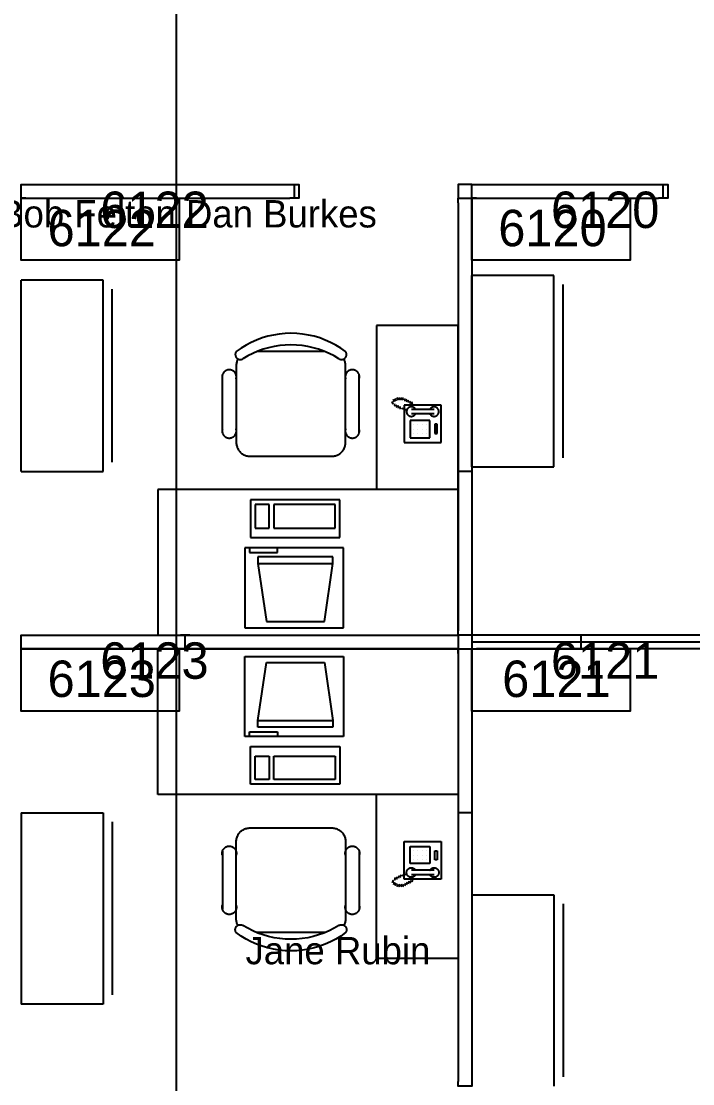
# Model space of a CAD drawing. Header units: millimetres. Extents: x 18694 to 89916, y 18694 to 89916.
# Drawn here: x 80061 to 83807, y 60731 to 66658 of the extents above; entities that cross this region are included whole.
import ezdxf

# ---------------------------------------------------------------- set-up
doc = ezdxf.new("R2010")
doc.units = ezdxf.units.MM
doc.layers.get('0').update_dxf_attribs({"linetype": 'CONTINUOUS'})
for name, color, linetype in [('EMPLOYEE', 7, 'CONTINUOUS'), ('GRIDLN', 7, 'CONTINUOUS'), ('PANELS_201', 7, 'CONTINUOUS'), ('RMNUM', 7, 'CONTINUOUS')]:
    doc.layers.add(name, color=color, linetype=linetype)

msp = doc.modelspace()

# ---------------------------------------------------------------- linework, layer by layer
for p, q in [((80517.966453, 65214.5), (80060.766453, 65214.5)), ((80060.766453, 64147.7), (80060.766453, 65214.5)), ((80517.966453, 64147.7), (80517.966453, 65214.5)), ((83032.566447, 65239.9), (82575.366447, 65239.9)), ((82575.366447, 64173.1), (82575.366447, 65239.9)), ((83032.566447, 64173.1), (83032.566447, 65239.9)), ((80568.766453, 64198.5), (80568.766453, 65163.7)), ((83083.366447, 64223.9), (83083.366447, 65189.1)), ((82499.166453, 64960.5), (82041.966453, 64960.5)), ((82041.966453, 64960.5), (82041.966453, 64046.1)), ((82499.166453, 63233.3), (82499.166453, 64960.5)), ((81754.281468, 64816.080695), (81376.323639, 64816.080695)), ((81260.502553, 64739.880695), (81260.502553, 64308.080695)), ((81870.102553, 64308.080695), (81870.102553, 64739.880695)), ((81183.236116, 64362.055695), (81183.236116, 64685.905695)), ((81946.302553, 64362.055695), (81946.302553, 64685.905695)), ((82142.768064, 64534.593003), (82137.688064, 64549.833003)), ((82152.928064, 64539.673003), (82147.848064, 64554.913003)), ((82163.088064, 64544.753003), (82158.008064, 64559.993003)), ((82173.248064, 64544.753003), (82168.168064, 64559.993003)), ((82183.408064, 64544.753003), (82178.328064, 64559.993003)), ((82193.568064, 64544.753003), (82188.488064, 64559.993003)), ((82203.728064, 64539.673003), (82198.648064, 64554.913003)), ((82213.888064, 64534.593003), (82208.808064, 64549.833003)), ((82135.534017, 64522.638688), (82130.454017, 64537.878688)), ((82147.848064, 64509.193003), (82142.768064, 64524.433003)), ((82158.008064, 64504.113003), (82152.928064, 64519.353003)), ((82168.168064, 64499.033003), (82163.088064, 64514.273003)), ((82178.328064, 64493.953003), (82173.248064, 64509.193003)), ((82212.310179, 64489.867732), (82183.408064, 64499.033003)), ((82198.058574, 64516.882965), (82198.058574, 64308.468794)), ((82403.902033, 64516.882965), (82198.058574, 64516.882965)), ((82224.048064, 64529.513003), (82218.968064, 64544.753003)), ((82234.208064, 64524.433003), (82229.128064, 64539.673003)), ((82364.161159, 64493.566088), (82237.161159, 64493.566088)), ((82244.368064, 64519.353003), (82239.288064, 64534.593003)), ((82403.902033, 64308.468794), (82403.902033, 64516.882965)), ((82229.899797, 64430.646998), (82229.899797, 64335.396998)), ((82341.024797, 64430.646998), (82229.899797, 64430.646998)), ((82364.161159, 64468.166088), (82237.161159, 64468.166088)), ((82341.024797, 64335.396998), (82341.024797, 64430.646998)), ((82249.743547, 64406.834498), (82249.743547, 64406.834498)), ((82249.743547, 64383.021998), (82249.743547, 64383.021998)), ((82273.556047, 64406.834498), (82273.556047, 64406.834498)), ((82273.556047, 64383.021998), (82273.556047, 64383.021998)), ((82297.368547, 64406.834498), (82297.368547, 64406.834498)), ((82297.368547, 64383.021998), (82297.368547, 64383.021998)), ((82321.181047, 64406.834498), (82321.181047, 64406.834498)), ((82321.181047, 64383.021998), (82321.181047, 64383.021998)), ((82368.806047, 64410.803248), (82368.806047, 64359.209498)), ((82380.712297, 64410.803248), (82368.806047, 64410.803248)), ((82380.712297, 64359.209498), (82380.712297, 64410.803248)), ((82229.899797, 64335.396998), (82341.024797, 64335.396998)), ((82249.743547, 64359.209498), (82249.743547, 64359.209498)), ((82273.556047, 64359.209498), (82273.556047, 64359.209498)), ((82297.368547, 64359.209498), (82297.368547, 64359.209498)), ((82321.181047, 64359.209498), (82321.181047, 64359.209498)), ((82368.806047, 64359.209498), (82380.712297, 64359.209498)), ((82198.058574, 64308.468794), (82403.902033, 64308.468794)), ((81336.702553, 64231.880695), (81793.902553, 64231.880695)), ((80060.766453, 64147.7), (80517.966453, 64147.7)), ((82575.366447, 64173.1), (83032.566447, 64173.1)), ((82499.166453, 64046.1), (80822.766453, 64046.1)), ((80822.766453, 64046.1), (80822.766453, 63233.3)), ((81838.50269, 63988.370404), (81339.568536, 63988.370404)), ((81339.568536, 63988.370404), (81339.568536, 63778.292866)), ((81444.607305, 63962.110712), (81365.828228, 63962.110712)), ((81365.828228, 63962.110712), (81365.828228, 63830.81225)), ((81444.607305, 63830.81225), (81444.607305, 63962.110712)), ((81812.242998, 63962.110712), (81470.866998, 63962.110712)), ((81470.866998, 63962.110712), (81470.866998, 63830.81225)), ((81812.242998, 63830.81225), (81812.242998, 63962.110712)), ((81838.50269, 63778.292866), (81838.50269, 63988.370404)), ((81339.568536, 63778.292866), (81838.50269, 63778.292866)), ((81365.828228, 63830.81225), (81444.607305, 63830.81225)), ((81470.866998, 63830.81225), (81812.242998, 63830.81225)), ((81859.018075, 63721.670404), (81307.564536, 63721.670404)), ((81307.564536, 63721.670404), (81307.564536, 63275.255635)), ((81333.824228, 63721.670404), (81333.824228, 63695.410712)), ((81491.382382, 63695.410712), (81491.382382, 63721.670404)), ((81859.018075, 63275.255635), (81859.018075, 63721.670404)), ((81333.824228, 63695.410712), (81491.382382, 63695.410712)), ((81380.091305, 63669.901113), (81380.091305, 63632.770404)), ((81799.191305, 63669.901113), (81380.091305, 63669.901113)), ((81799.191305, 63632.770404), (81799.191305, 63669.901113)), ((81380.091305, 63632.770404), (81799.191305, 63632.770404)), ((81380.091305, 63632.770404), (81428.866767, 63309.401233)), ((81751.823798, 63309.401233), (81799.191305, 63632.770404)), ((81428.866767, 63309.401233), (81751.823798, 63309.401233)), ((81307.564536, 63275.255635), (81859.018075, 63275.255635)), ((80822.766453, 63233.3), (82499.166453, 63233.3)), ((80822.766453, 62344.3), (80822.766453, 63157.1)), ((80822.766453, 63157.1), (82499.166453, 63157.1)), ((82499.166453, 63157.1), (82499.166453, 61429.9)), ((81307.564536, 62668.729596), (81307.564536, 63115.144365)), ((81307.564536, 63115.144365), (81859.018075, 63115.144365)), ((81380.091305, 62757.629596), (81428.866767, 63080.998767)), ((81428.866767, 63080.998767), (81751.823798, 63080.998767)), ((81751.823798, 63080.998767), (81799.191305, 62757.629596)), ((81859.018075, 63115.144365), (81859.018075, 62668.729596)), ((81380.091305, 62720.498887), (81380.091305, 62757.629596)), ((81380.091305, 62757.629596), (81799.191305, 62757.629596)), ((81799.191305, 62720.498887), (81380.091305, 62720.498887)), ((81799.191305, 62757.629596), (81799.191305, 62720.498887)), ((81859.018075, 62668.729596), (81307.564536, 62668.729596)), ((81333.824228, 62694.989288), (81491.382382, 62694.989288)), ((81333.824228, 62668.729596), (81333.824228, 62694.989288)), ((81491.382382, 62694.989288), (81491.382382, 62668.729596)), ((81339.568536, 62402.029596), (81339.568536, 62612.107134)), ((81339.568536, 62612.107134), (81838.50269, 62612.107134)), ((81838.50269, 62612.107134), (81838.50269, 62402.029596)), ((81365.828228, 62428.289288), (81365.828228, 62559.58775)), ((81365.828228, 62559.58775), (81444.607305, 62559.58775)), ((81444.607305, 62559.58775), (81444.607305, 62428.289288)), ((81470.866998, 62428.289288), (81470.866998, 62559.58775)), ((81470.866998, 62559.58775), (81812.242998, 62559.58775)), ((81812.242998, 62559.58775), (81812.242998, 62428.289288)), ((81444.607305, 62428.289288), (81365.828228, 62428.289288)), ((81812.242998, 62428.289288), (81470.866998, 62428.289288)), ((81838.50269, 62402.029596), (81339.568536, 62402.029596)), ((82499.166453, 62344.3), (80822.766453, 62344.3)), ((82041.966453, 61429.9), (82041.966453, 62344.3)), ((80060.766453, 62242.7), (80517.966453, 62242.7)), ((80060.766453, 62242.7), (80060.766453, 61175.9)), ((80517.966453, 62242.7), (80517.966453, 61175.9)), ((80568.766453, 62191.9), (80568.766453, 61226.7)), ((81336.702553, 62158.519305), (81793.902553, 62158.519305)), ((81260.502553, 61650.519305), (81260.502553, 62082.319305)), ((81870.102553, 62082.319305), (81870.102553, 61650.519305)), ((82198.058574, 61873.517035), (82198.058574, 62081.931206)), ((82198.058574, 62081.931206), (82403.902033, 62081.931206)), ((82403.902033, 62081.931206), (82403.902033, 61873.517035)), ((81183.236116, 62028.344305), (81183.236116, 61704.494305)), ((81946.302553, 62028.344305), (81946.302553, 61704.494305)), ((82229.899797, 61959.753002), (82229.899797, 62055.003002)), ((82229.899797, 62055.003002), (82341.024797, 62055.003002)), ((82249.743547, 62031.190502), (82249.743547, 62031.190502)), ((82249.743547, 62007.378002), (82249.743547, 62007.378002)), ((82273.556047, 62031.190502), (82273.556047, 62031.190502)), ((82273.556047, 62007.378002), (82273.556047, 62007.378002)), ((82297.368547, 62031.190502), (82297.368547, 62031.190502)), ((82297.368547, 62007.378002), (82297.368547, 62007.378002)), ((82321.181047, 62031.190502), (82321.181047, 62031.190502)), ((82321.181047, 62007.378002), (82321.181047, 62007.378002)), ((82341.024797, 62055.003002), (82341.024797, 61959.753002)), ((82368.806047, 61979.596752), (82368.806047, 62031.190502)), ((82368.806047, 62031.190502), (82380.712297, 62031.190502)), ((82380.712297, 62031.190502), (82380.712297, 61979.596752)), ((82341.024797, 61959.753002), (82229.899797, 61959.753002)), ((82249.743547, 61983.565502), (82249.743547, 61983.565502)), ((82273.556047, 61983.565502), (82273.556047, 61983.565502)), ((82297.368547, 61983.565502), (82297.368547, 61983.565502)), ((82321.181047, 61983.565502), (82321.181047, 61983.565502)), ((82380.712297, 61979.596752), (82368.806047, 61979.596752)), ((82147.848064, 61881.206997), (82142.768064, 61865.966997)), ((82158.008064, 61886.286997), (82152.928064, 61871.046997)), ((82168.168064, 61891.366997), (82163.088064, 61876.126997)), ((82178.328064, 61896.446997), (82173.248064, 61881.206997)), ((82212.310179, 61900.532268), (82183.408064, 61891.366997)), ((82364.161159, 61922.233912), (82237.161159, 61922.233912)), ((82364.161159, 61896.833912), (82237.161159, 61896.833912)), ((82135.534017, 61867.761312), (82130.454017, 61852.521312)), ((82142.768064, 61855.806997), (82137.688064, 61840.566997)), ((82152.928064, 61850.726997), (82147.848064, 61835.486997)), ((82163.088064, 61845.646997), (82158.008064, 61830.406997)), ((82173.248064, 61845.646997), (82168.168064, 61830.406997)), ((82183.408064, 61845.646997), (82178.328064, 61830.406997)), ((82193.568064, 61845.646997), (82188.488064, 61830.406997)), ((82403.902033, 61873.517035), (82198.058574, 61873.517035)), ((82203.728064, 61850.726997), (82198.648064, 61835.486997)), ((82213.888064, 61855.806997), (82208.808064, 61840.566997)), ((82224.048064, 61860.886997), (82218.968064, 61845.646997)), ((82234.208064, 61865.966997), (82229.128064, 61850.726997)), ((82244.368064, 61871.046997), (82239.288064, 61855.806997)), ((82575.366453, 61785.5), (83032.566453, 61785.5)), ((82575.366453, 61785.5), (82575.366453, 60718.7)), ((83032.566453, 61785.5), (83032.566453, 60718.7)), ((83083.366453, 61734.7), (83083.366453, 60769.5)), ((81754.281468, 61574.319305), (81376.323639, 61574.319305)), ((82499.166453, 61429.9), (82041.966453, 61429.9)), ((80517.966453, 61175.9), (80060.766453, 61175.9))]:
    msp.add_line(p, q)
for points in [[(81870.102553, 64816.080695), (81843.337853, 64834.839927), (81815.422222, 64851.839209), (81786.47122, 64867.008172), (81756.604687, 64880.284024), (81725.946259, 64891.61181), (81694.622844, 64900.944639), (81662.764107, 64908.243876), (81630.501927, 64913.479307), (81597.969853, 64916.62926), (81565.302553, 64917.680695), (81532.635254, 64916.62926), (81500.10318, 64913.479307), (81467.841, 64908.243876), (81435.982263, 64900.944639), (81404.658848, 64891.61181), (81374.000419, 64880.284024), (81344.133887, 64867.008172), (81315.182885, 64851.839209), (81287.267254, 64834.839927), (81260.502553, 64816.080695)], [(81832.783801, 64775.488925), (81805.795039, 64791.464597), (81777.855743, 64805.712793), (81749.076341, 64818.177198), (81719.570582, 64828.808545), (81689.455086, 64837.564816), (81658.848883, 64844.411402), (81627.872944, 64849.321242), (81596.649698, 64852.274929), (81565.302553, 64853.260791), (81533.955409, 64852.274929), (81502.732163, 64849.321242), (81471.756224, 64844.411402), (81441.150021, 64837.564816), (81411.034525, 64828.808545), (81381.528766, 64818.177198), (81352.749364, 64805.712793), (81324.810068, 64791.464597), (81297.821306, 64775.488925)], [(81260.502553, 64816.080695), (81259.477319, 64814.608018), (81258.549018, 64813.072394), (81257.721502, 64811.480195), (81256.998204, 64809.838024), (81256.382126, 64808.152696), (81255.875822, 64806.431203), (81255.481394, 64804.680686), (81255.200478, 64802.908408), (81255.034239, 64801.121722), (81254.983366, 64799.32804), (81255.048072, 64797.534804), (81255.228088, 64795.749453), (81255.522666, 64793.979395), (81255.930586, 64792.231972), (81256.450153, 64790.514436), (81257.079213, 64788.83391), (81257.815156, 64787.197368), (81258.654928, 64785.611598), (81259.595047, 64784.08318), (81260.63161, 64782.618456), (81261.760319, 64781.2235), (81262.976489, 64779.904102), (81264.275077, 64778.665735), (81265.650693, 64777.513536), (81267.097632, 64776.452285), (81268.609889, 64775.486387), (81270.181191, 64774.619847), (81271.80502, 64773.85626), (81273.474638, 64773.198796), (81275.183118, 64772.650181), (81276.923372, 64772.212692), (81278.688181, 64771.888143), (81280.470223, 64771.677881), (81282.262104, 64771.582778), (81284.056391, 64771.603229), (81285.845639, 64771.739149), (81287.622425, 64771.989975), (81289.379378, 64772.354665), (81291.109209, 64772.831706), (81292.804741, 64773.41912), (81294.458939, 64774.114469), (81296.064942, 64774.914869), (81297.616085, 64775.816998)], [(81832.989022, 64775.816998), (81834.540165, 64774.914869), (81836.146168, 64774.114469), (81837.800366, 64773.41912), (81839.495898, 64772.831706), (81841.225728, 64772.354665), (81842.982682, 64771.989975), (81844.759468, 64771.739149), (81846.548716, 64771.603229), (81848.343003, 64771.582778), (81850.134884, 64771.677881), (81851.916926, 64771.888143), (81853.681735, 64772.212692), (81855.421989, 64772.650181), (81857.130469, 64773.198796), (81858.800087, 64773.85626), (81860.423916, 64774.619847), (81861.995218, 64775.486387), (81863.507475, 64776.452285), (81864.954414, 64777.513536), (81866.33003, 64778.665735), (81867.628617, 64779.904102), (81868.844788, 64781.2235), (81869.973497, 64782.618456), (81871.01006, 64784.08318), (81871.950179, 64785.611598), (81872.789951, 64787.197368), (81873.525894, 64788.83391), (81874.154954, 64790.514436), (81874.674521, 64792.231972), (81875.08244, 64793.979395), (81875.377019, 64795.749453), (81875.557034, 64797.534804), (81875.62174, 64799.32804), (81875.570868, 64801.121722), (81875.404629, 64802.908408), (81875.123713, 64804.680686), (81874.729285, 64806.431203), (81874.222981, 64808.152696), (81873.606903, 64809.838024), (81872.883605, 64811.480195), (81872.056089, 64813.072394), (81871.127788, 64814.608018), (81870.102553, 64816.080695)], [(81269.164256, 64775.165513), (81267.164363, 64771.039643), (81265.416234, 64766.80096), (81263.9262, 64762.464811), (81262.699654, 64758.046897), (81261.741038, 64753.56321), (81261.053823, 64749.029986), (81260.640496, 64744.463637), (81260.502553, 64739.880695)], [(81870.102553, 64739.880695), (81869.964611, 64744.463637), (81869.551284, 64749.029986), (81868.864069, 64753.56321), (81867.905453, 64758.046897), (81866.678907, 64762.464811), (81865.188873, 64766.80096), (81863.440744, 64771.039643), (81861.440851, 64775.165513)], [(81259.436116, 64663.680695), (81260.078094, 64666.18176), (81260.556075, 64668.719278), (81260.868037, 64671.282506), (81261.012657, 64673.860596), (81260.989326, 64676.442634), (81260.79814, 64679.017689), (81260.43991, 64681.574862), (81259.916151, 64684.103327), (81259.229082, 64686.592383), (81258.381609, 64689.031492), (81257.377322, 64691.41033), (81256.22047, 64693.718826), (81254.915951, 64695.947209), (81253.469288, 64698.086047), (81251.886603, 64700.126285), (81250.174596, 64702.059286), (81248.340515, 64703.876869), (81246.392123, 64705.57134), (81244.337667, 64707.135525), (81242.185845, 64708.562803), (81239.945765, 64709.847134), (81237.62691, 64710.983079), (81235.239095, 64711.965831), (81232.792428, 64712.791229), (81230.297266, 64713.45578), (81227.764171, 64713.95667), (81225.203865, 64714.291779), (81222.627188, 64714.459689), (81220.045045, 64714.459689), (81217.468367, 64714.291779), (81214.908062, 64713.95667), (81212.374967, 64713.45578), (81209.879805, 64712.791229), (81207.433138, 64711.965831), (81205.045322, 64710.983079), (81202.726467, 64709.847134), (81200.486387, 64708.562803), (81198.334565, 64707.135525), (81196.28011, 64705.57134), (81194.331718, 64703.876869), (81192.497636, 64702.059286), (81190.78563, 64700.126285), (81189.202945, 64698.086047), (81187.756281, 64695.947209), (81186.451762, 64693.718826), (81185.294911, 64691.41033), (81184.290623, 64689.031492), (81183.443151, 64686.592383), (81182.756081, 64684.103327), (81182.232323, 64681.574862), (81181.874093, 64679.017689), (81181.682907, 64676.442634), (81181.659575, 64673.860596), (81181.804196, 64671.282506), (81182.116157, 64668.719278), (81182.594138, 64666.18176), (81183.236116, 64663.680695)], [(81946.302553, 64663.680695), (81946.944531, 64666.18176), (81947.422512, 64668.719278), (81947.734474, 64671.282506), (81947.879095, 64673.860596), (81947.855763, 64676.442634), (81947.664577, 64679.017689), (81947.306347, 64681.574862), (81946.782588, 64684.103327), (81946.095519, 64686.592383), (81945.248046, 64689.031492), (81944.243759, 64691.41033), (81943.086907, 64693.718826), (81941.782389, 64695.947209), (81940.335725, 64698.086047), (81938.75304, 64700.126285), (81937.041033, 64702.059286), (81935.206952, 64703.876869), (81933.25856, 64705.57134), (81931.204105, 64707.135525), (81929.052283, 64708.562803), (81926.812203, 64709.847134), (81924.493347, 64710.983079), (81922.105532, 64711.965831), (81919.658865, 64712.791229), (81917.163703, 64713.45578), (81914.630608, 64713.95667), (81912.070303, 64714.291779), (81909.493625, 64714.459689), (81906.911482, 64714.459689), (81904.334804, 64714.291779), (81901.774499, 64713.95667), (81899.241404, 64713.45578), (81896.746242, 64712.791229), (81894.299575, 64711.965831), (81891.91176, 64710.983079), (81889.592904, 64709.847134), (81887.352824, 64708.562803), (81885.201002, 64707.135525), (81883.146547, 64705.57134), (81881.198155, 64703.876869), (81879.364074, 64702.059286), (81877.652067, 64700.126285), (81876.069382, 64698.086047), (81874.622718, 64695.947209), (81873.3182, 64693.718826), (81872.161348, 64691.41033), (81871.15706, 64689.031492), (81870.309588, 64686.592383), (81869.622519, 64684.103327), (81869.09876, 64681.574862), (81868.74053, 64679.017689), (81868.549344, 64676.442634), (81868.526012, 64673.860596), (81868.670633, 64671.282506), (81868.982594, 64668.719278), (81869.460576, 64666.18176), (81870.102553, 64663.680695)], [(82260.559961, 64493.566088), (82259.681486, 64495.065695), (82258.707039, 64496.50479), (82257.640775, 64497.87724), (82256.487236, 64499.177197), (82255.251338, 64500.39912), (82253.938349, 64501.537804), (82252.553864, 64502.588394), (82251.103782, 64503.546414), (82249.594283, 64504.407782), (82248.031801, 64505.168826), (82246.422993, 64505.826304), (82244.774715, 64506.377413), (82243.093992, 64506.819805), (82241.387987, 64507.151595), (82239.663968, 64507.371368), (82237.929284, 64507.478189), (82236.191326, 64507.471602), (82234.457502, 64507.351634), (82232.735199, 64507.118798), (82231.031757, 64506.774086), (82229.354436, 64506.318966), (82227.710383, 64505.755378), (82226.106606, 64505.085724), (82224.549937, 64504.312858), (82223.047011, 64503.440072), (82221.604233, 64502.471087), (82220.227752, 64501.410032), (82218.923432, 64500.261429), (82217.696833, 64499.030171), (82216.553181, 64497.721508), (82215.497351, 64496.341014), (82214.533841, 64494.894574), (82213.666758, 64493.388351), (82212.899797, 64491.828764), (82212.236227, 64490.22246), (82211.678874, 64488.576283), (82211.230115, 64486.897249), (82210.891862, 64485.192513), (82210.665555, 64483.46934), (82210.55216, 64481.735073), (82210.55216, 64479.997103), (82210.665555, 64478.262836), (82210.891862, 64476.539663), (82211.230115, 64474.834927), (82211.678874, 64473.155893), (82212.236227, 64471.509716), (82212.899797, 64469.903411), (82213.666758, 64468.343825), (82214.533841, 64466.837602), (82215.497351, 64465.391161), (82216.553181, 64464.010668), (82217.696833, 64462.702004), (82218.923432, 64461.470747), (82220.227752, 64460.322143), (82221.604233, 64459.261088), (82223.047011, 64458.292103), (82224.549937, 64457.419318), (82226.106606, 64456.646451), (82227.710383, 64455.976797), (82229.354436, 64455.413209), (82231.031757, 64454.958089), (82232.735199, 64454.613377), (82234.457502, 64454.380541), (82236.191326, 64454.260574), (82237.929284, 64454.253987), (82239.663968, 64454.360807), (82241.387987, 64454.580581), (82243.093992, 64454.912371), (82244.774715, 64455.354763), (82246.422993, 64455.905872), (82248.031801, 64456.563349), (82249.594283, 64457.324394), (82251.103782, 64458.185761), (82252.553864, 64459.143781), (82253.938349, 64460.194372), (82255.251338, 64461.333055), (82256.487236, 64462.554979), (82257.640775, 64463.854936), (82258.707039, 64465.227386), (82259.681486, 64466.666481), (82260.559961, 64468.166088)], [(82340.762357, 64468.166088), (82341.640832, 64466.666481), (82342.615279, 64465.227386), (82343.681544, 64463.854936), (82344.835083, 64462.554979), (82346.07098, 64461.333055), (82347.383969, 64460.194372), (82348.768455, 64459.143781), (82350.218536, 64458.185761), (82351.728035, 64457.324394), (82353.290517, 64456.563349), (82354.899325, 64455.905872), (82356.547603, 64455.354763), (82358.228326, 64454.912371), (82359.934332, 64454.580581), (82361.65835, 64454.360807), (82363.393034, 64454.253987), (82365.130992, 64454.260574), (82366.864817, 64454.380541), (82368.587119, 64454.613377), (82370.290561, 64454.958089), (82371.967882, 64455.413209), (82373.611935, 64455.976797), (82375.215713, 64456.646451), (82376.772381, 64457.419318), (82378.275307, 64458.292103), (82379.718085, 64459.261088), (82381.094567, 64460.322143), (82382.398886, 64461.470747), (82383.625486, 64462.702004), (82384.769137, 64464.010668), (82385.824968, 64465.391161), (82386.788477, 64466.837602), (82387.65556, 64468.343825), (82388.422521, 64469.903411), (82389.086091, 64471.509716), (82389.643444, 64473.155893), (82390.092203, 64474.834927), (82390.430457, 64476.539663), (82390.656763, 64478.262836), (82390.770158, 64479.997103), (82390.770158, 64481.735073), (82390.656763, 64483.46934), (82390.430457, 64485.192513), (82390.092203, 64486.897249), (82389.643444, 64488.576283), (82389.086091, 64490.22246), (82388.422521, 64491.828764), (82387.65556, 64493.388351), (82386.788477, 64494.894574), (82385.824968, 64496.341014), (82384.769137, 64497.721508), (82383.625486, 64499.030171), (82382.398886, 64500.261429), (82381.094567, 64501.410032), (82379.718085, 64502.471087), (82378.275307, 64503.440072), (82376.772381, 64504.312858), (82375.215713, 64505.085724), (82373.611935, 64505.755378), (82371.967882, 64506.318966), (82370.290561, 64506.774086), (82368.587119, 64507.118798), (82366.864817, 64507.351634), (82365.130992, 64507.471602), (82363.393034, 64507.478189), (82361.65835, 64507.371368), (82359.934332, 64507.151595), (82358.228326, 64506.819805), (82356.547603, 64506.377413), (82354.899325, 64505.826304), (82353.290517, 64505.168826), (82351.728035, 64504.407782), (82350.218536, 64503.546414), (82348.768455, 64502.588394), (82347.383969, 64501.537804), (82346.07098, 64500.39912), (82344.835083, 64499.177197), (82343.681544, 64497.87724), (82342.615279, 64496.50479), (82341.640832, 64495.065695), (82340.762357, 64493.566088)], [(81183.236116, 64384.280695), (81182.594138, 64381.77963), (81182.116157, 64379.242112), (81181.804196, 64376.678883), (81181.659575, 64374.100794), (81181.682907, 64371.518756), (81181.874093, 64368.943701), (81182.232323, 64366.386528), (81182.756081, 64363.858062), (81183.443151, 64361.369007), (81184.290623, 64358.929898), (81185.294911, 64356.55106), (81186.451762, 64354.242564), (81187.756281, 64352.01418), (81189.202945, 64349.875343), (81190.78563, 64347.835105), (81192.497636, 64345.902104), (81194.331718, 64344.084521), (81196.28011, 64342.39005), (81198.334565, 64340.825865), (81200.486387, 64339.398586), (81202.726467, 64338.114256), (81205.045322, 64336.978311), (81207.433138, 64335.995559), (81209.879805, 64335.170161), (81212.374967, 64334.50561), (81214.908062, 64334.00472), (81217.468367, 64333.66961), (81220.045045, 64333.5017), (81222.627188, 64333.5017), (81225.203865, 64333.66961), (81227.764171, 64334.00472), (81230.297266, 64334.50561), (81232.792428, 64335.170161), (81235.239095, 64335.995559), (81237.62691, 64336.978311), (81239.945765, 64338.114256), (81242.185845, 64339.398586), (81244.337667, 64340.825865), (81246.392123, 64342.39005), (81248.340515, 64344.084521), (81250.174596, 64345.902104), (81251.886603, 64347.835105), (81253.469288, 64349.875343), (81254.915951, 64352.01418), (81256.22047, 64354.242564), (81257.377322, 64356.55106), (81258.381609, 64358.929898), (81259.229082, 64361.369007), (81259.916151, 64363.858062), (81260.43991, 64366.386528), (81260.79814, 64368.943701), (81260.989326, 64371.518756), (81261.012657, 64374.100794), (81260.868037, 64376.678883), (81260.556075, 64379.242112), (81260.078094, 64381.77963), (81259.436116, 64384.280695)], [(81870.102553, 64384.280695), (81869.460576, 64381.77963), (81868.982594, 64379.242112), (81868.670633, 64376.678883), (81868.526012, 64374.100794), (81868.549344, 64371.518756), (81868.74053, 64368.943701), (81869.09876, 64366.386528), (81869.622519, 64363.858062), (81870.309588, 64361.369007), (81871.15706, 64358.929898), (81872.161348, 64356.55106), (81873.3182, 64354.242564), (81874.622718, 64352.01418), (81876.069382, 64349.875343), (81877.652067, 64347.835105), (81879.364074, 64345.902104), (81881.198155, 64344.084521), (81883.146547, 64342.39005), (81885.201002, 64340.825865), (81887.352824, 64339.398586), (81889.592904, 64338.114256), (81891.91176, 64336.978311), (81894.299575, 64335.995559), (81896.746242, 64335.170161), (81899.241404, 64334.50561), (81901.774499, 64334.00472), (81904.334804, 64333.66961), (81906.911482, 64333.5017), (81909.493625, 64333.5017), (81912.070303, 64333.66961), (81914.630608, 64334.00472), (81917.163703, 64334.50561), (81919.658865, 64335.170161), (81922.105532, 64335.995559), (81924.493347, 64336.978311), (81926.812203, 64338.114256), (81929.052283, 64339.398586), (81931.204105, 64340.825865), (81933.25856, 64342.39005), (81935.206952, 64344.084521), (81937.041033, 64345.902104), (81938.75304, 64347.835105), (81940.335725, 64349.875343), (81941.782389, 64352.01418), (81943.086907, 64354.242564), (81944.243759, 64356.55106), (81945.248046, 64358.929898), (81946.095519, 64361.369007), (81946.782588, 64363.858062), (81947.306347, 64366.386528), (81947.664577, 64368.943701), (81947.855763, 64371.518756), (81947.879095, 64374.100794), (81947.734474, 64376.678883), (81947.422512, 64379.242112), (81946.944531, 64381.77963), (81946.302553, 64384.280695)], [(81260.502553, 64308.080695), (81260.665704, 64303.096976), (81261.154455, 64298.134599), (81261.966715, 64293.214812), (81263.099005, 64288.358684), (81264.546478, 64283.587008), (81266.302933, 64278.920217), (81268.360851, 64274.378297), (81270.711418, 64269.980695), (81273.344569, 64265.746243), (81276.249029, 64261.693074), (81279.41236, 64257.838544), (81282.821017, 64254.199158), (81286.460402, 64250.790502), (81290.314933, 64247.62717), (81294.368102, 64244.72271), (81298.602553, 64242.089559), (81303.000155, 64239.738992), (81307.542076, 64237.681075), (81312.208866, 64235.924619), (81316.980542, 64234.477147), (81321.836671, 64233.344857), (81326.756458, 64232.532596), (81331.718835, 64232.043845), (81336.702553, 64231.880695)], [(81793.902553, 64231.880695), (81798.886272, 64232.043845), (81803.848649, 64232.532596), (81808.768436, 64233.344857), (81813.624565, 64234.477147), (81818.396241, 64235.924619), (81823.063031, 64237.681075), (81827.604952, 64239.738992), (81832.002553, 64242.089559), (81836.237005, 64244.72271), (81840.290174, 64247.62717), (81844.144705, 64250.790502), (81847.78409, 64254.199158), (81851.192747, 64257.838544), (81854.356078, 64261.693074), (81857.260538, 64265.746243), (81859.893689, 64269.980695), (81862.244256, 64274.378297), (81864.302174, 64278.920217), (81866.058629, 64283.587008), (81867.506101, 64288.358684), (81868.638392, 64293.214812), (81869.450652, 64298.134599), (81869.939403, 64303.096976), (81870.102553, 64308.080695)], [(81260.502553, 62082.319305), (81260.665704, 62087.303024), (81261.154455, 62092.265401), (81261.966715, 62097.185188), (81263.099005, 62102.041316), (81264.546478, 62106.812992), (81266.302933, 62111.479783), (81268.360851, 62116.021703), (81270.711418, 62120.419305), (81273.344569, 62124.653757), (81276.249029, 62128.706926), (81279.41236, 62132.561456), (81282.821017, 62136.200842), (81286.460402, 62139.609498), (81290.314933, 62142.77283), (81294.368102, 62145.67729), (81298.602553, 62148.310441), (81303.000155, 62150.661008), (81307.542076, 62152.718925), (81312.208866, 62154.475381), (81316.980542, 62155.922853), (81321.836671, 62157.055143), (81326.756458, 62157.867404), (81331.718835, 62158.356155), (81336.702553, 62158.519305)], [(81793.902553, 62158.519305), (81798.886272, 62158.356155), (81803.848649, 62157.867404), (81808.768436, 62157.055143), (81813.624565, 62155.922853), (81818.396241, 62154.475381), (81823.063031, 62152.718925), (81827.604952, 62150.661008), (81832.002553, 62148.310441), (81836.237005, 62145.67729), (81840.290174, 62142.77283), (81844.144705, 62139.609498), (81847.78409, 62136.200842), (81851.192747, 62132.561456), (81854.356078, 62128.706926), (81857.260538, 62124.653757), (81859.893689, 62120.419305), (81862.244256, 62116.021703), (81864.302174, 62111.479783), (81866.058629, 62106.812992), (81867.506101, 62102.041316), (81868.638392, 62097.185188), (81869.450652, 62092.265401), (81869.939403, 62087.303024), (81870.102553, 62082.319305)], [(81183.236116, 62006.119305), (81182.594138, 62008.62037), (81182.116157, 62011.157888), (81181.804196, 62013.721117), (81181.659575, 62016.299206), (81181.682907, 62018.881244), (81181.874093, 62021.456299), (81182.232323, 62024.013472), (81182.756081, 62026.541938), (81183.443151, 62029.030993), (81184.290623, 62031.470102), (81185.294911, 62033.84894), (81186.451762, 62036.157436), (81187.756281, 62038.38582), (81189.202945, 62040.524657), (81190.78563, 62042.564895), (81192.497636, 62044.497896), (81194.331718, 62046.315479), (81196.28011, 62048.00995), (81198.334565, 62049.574135), (81200.486387, 62051.001414), (81202.726467, 62052.285744), (81205.045322, 62053.421689), (81207.433138, 62054.404441), (81209.879805, 62055.229839), (81212.374967, 62055.89439), (81214.908062, 62056.39528), (81217.468367, 62056.73039), (81220.045045, 62056.8983), (81222.627188, 62056.8983), (81225.203865, 62056.73039), (81227.764171, 62056.39528), (81230.297266, 62055.89439), (81232.792428, 62055.229839), (81235.239095, 62054.404441), (81237.62691, 62053.421689), (81239.945765, 62052.285744), (81242.185845, 62051.001414), (81244.337667, 62049.574135), (81246.392123, 62048.00995), (81248.340515, 62046.315479), (81250.174596, 62044.497896), (81251.886603, 62042.564895), (81253.469288, 62040.524657), (81254.915951, 62038.38582), (81256.22047, 62036.157436), (81257.377322, 62033.84894), (81258.381609, 62031.470102), (81259.229082, 62029.030993), (81259.916151, 62026.541938), (81260.43991, 62024.013472), (81260.79814, 62021.456299), (81260.989326, 62018.881244), (81261.012657, 62016.299206), (81260.868037, 62013.721117), (81260.556075, 62011.157888), (81260.078094, 62008.62037), (81259.436116, 62006.119305)], [(81870.102553, 62006.119305), (81869.460576, 62008.62037), (81868.982594, 62011.157888), (81868.670633, 62013.721117), (81868.526012, 62016.299206), (81868.549344, 62018.881244), (81868.74053, 62021.456299), (81869.09876, 62024.013472), (81869.622519, 62026.541938), (81870.309588, 62029.030993), (81871.15706, 62031.470102), (81872.161348, 62033.84894), (81873.3182, 62036.157436), (81874.622718, 62038.38582), (81876.069382, 62040.524657), (81877.652067, 62042.564895), (81879.364074, 62044.497896), (81881.198155, 62046.315479), (81883.146547, 62048.00995), (81885.201002, 62049.574135), (81887.352824, 62051.001414), (81889.592904, 62052.285744), (81891.91176, 62053.421689), (81894.299575, 62054.404441), (81896.746242, 62055.229839), (81899.241404, 62055.89439), (81901.774499, 62056.39528), (81904.334804, 62056.73039), (81906.911482, 62056.8983), (81909.493625, 62056.8983), (81912.070303, 62056.73039), (81914.630608, 62056.39528), (81917.163703, 62055.89439), (81919.658865, 62055.229839), (81922.105532, 62054.404441), (81924.493347, 62053.421689), (81926.812203, 62052.285744), (81929.052283, 62051.001414), (81931.204105, 62049.574135), (81933.25856, 62048.00995), (81935.206952, 62046.315479), (81937.041033, 62044.497896), (81938.75304, 62042.564895), (81940.335725, 62040.524657), (81941.782389, 62038.38582), (81943.086907, 62036.157436), (81944.243759, 62033.84894), (81945.248046, 62031.470102), (81946.095519, 62029.030993), (81946.782588, 62026.541938), (81947.306347, 62024.013472), (81947.664577, 62021.456299), (81947.855763, 62018.881244), (81947.879095, 62016.299206), (81947.734474, 62013.721117), (81947.422512, 62011.157888), (81946.944531, 62008.62037), (81946.302553, 62006.119305)], [(82260.559961, 61896.833912), (82259.681486, 61895.334305), (82258.707039, 61893.89521), (82257.640775, 61892.52276), (82256.487236, 61891.222803), (82255.251338, 61890.00088), (82253.938349, 61888.862196), (82252.553864, 61887.811606), (82251.103782, 61886.853586), (82249.594283, 61885.992218), (82248.031801, 61885.231174), (82246.422993, 61884.573696), (82244.774715, 61884.022587), (82243.093992, 61883.580195), (82241.387987, 61883.248405), (82239.663968, 61883.028632), (82237.929284, 61882.921811), (82236.191326, 61882.928398), (82234.457502, 61883.048366), (82232.735199, 61883.281202), (82231.031757, 61883.625914), (82229.354436, 61884.081034), (82227.710383, 61884.644622), (82226.106606, 61885.314276), (82224.549937, 61886.087142), (82223.047011, 61886.959928), (82221.604233, 61887.928913), (82220.227752, 61888.989968), (82218.923432, 61890.138571), (82217.696833, 61891.369829), (82216.553181, 61892.678492), (82215.497351, 61894.058986), (82214.533841, 61895.505426), (82213.666758, 61897.011649), (82212.899797, 61898.571236), (82212.236227, 61900.17754), (82211.678874, 61901.823717), (82211.230115, 61903.502751), (82210.891862, 61905.207487), (82210.665555, 61906.93066), (82210.55216, 61908.664927), (82210.55216, 61910.402897), (82210.665555, 61912.137164), (82210.891862, 61913.860337), (82211.230115, 61915.565073), (82211.678874, 61917.244107), (82212.236227, 61918.890284), (82212.899797, 61920.496589), (82213.666758, 61922.056175), (82214.533841, 61923.562398), (82215.497351, 61925.008839), (82216.553181, 61926.389332), (82217.696833, 61927.697996), (82218.923432, 61928.929253), (82220.227752, 61930.077857), (82221.604233, 61931.138912), (82223.047011, 61932.107897), (82224.549937, 61932.980682), (82226.106606, 61933.753549), (82227.710383, 61934.423203), (82229.354436, 61934.986791), (82231.031757, 61935.441911), (82232.735199, 61935.786623), (82234.457502, 61936.019459), (82236.191326, 61936.139426), (82237.929284, 61936.146013), (82239.663968, 61936.039193), (82241.387987, 61935.819419), (82243.093992, 61935.487629), (82244.774715, 61935.045237), (82246.422993, 61934.494128), (82248.031801, 61933.836651), (82249.594283, 61933.075606), (82251.103782, 61932.214239), (82252.553864, 61931.256219), (82253.938349, 61930.205628), (82255.251338, 61929.066945), (82256.487236, 61927.845021), (82257.640775, 61926.545064), (82258.707039, 61925.172614), (82259.681486, 61923.733519), (82260.559961, 61922.233912)], [(82340.762357, 61922.233912), (82341.640832, 61923.733519), (82342.615279, 61925.172614), (82343.681544, 61926.545064), (82344.835083, 61927.845021), (82346.07098, 61929.066945), (82347.383969, 61930.205628), (82348.768455, 61931.256219), (82350.218536, 61932.214239), (82351.728035, 61933.075606), (82353.290517, 61933.836651), (82354.899325, 61934.494128), (82356.547603, 61935.045237), (82358.228326, 61935.487629), (82359.934332, 61935.819419), (82361.65835, 61936.039193), (82363.393034, 61936.146013), (82365.130992, 61936.139426), (82366.864817, 61936.019459), (82368.587119, 61935.786623), (82370.290561, 61935.441911), (82371.967882, 61934.986791), (82373.611935, 61934.423203), (82375.215713, 61933.753549), (82376.772381, 61932.980682), (82378.275307, 61932.107897), (82379.718085, 61931.138912), (82381.094567, 61930.077857), (82382.398886, 61928.929253), (82383.625486, 61927.697996), (82384.769137, 61926.389332), (82385.824968, 61925.008839), (82386.788477, 61923.562398), (82387.65556, 61922.056175), (82388.422521, 61920.496589), (82389.086091, 61918.890284), (82389.643444, 61917.244107), (82390.092203, 61915.565073), (82390.430457, 61913.860337), (82390.656763, 61912.137164), (82390.770158, 61910.402897), (82390.770158, 61908.664927), (82390.656763, 61906.93066), (82390.430457, 61905.207487), (82390.092203, 61903.502751), (82389.643444, 61901.823717), (82389.086091, 61900.17754), (82388.422521, 61898.571236), (82387.65556, 61897.011649), (82386.788477, 61895.505426), (82385.824968, 61894.058986), (82384.769137, 61892.678492), (82383.625486, 61891.369829), (82382.398886, 61890.138571), (82381.094567, 61888.989968), (82379.718085, 61887.928913), (82378.275307, 61886.959928), (82376.772381, 61886.087142), (82375.215713, 61885.314276), (82373.611935, 61884.644622), (82371.967882, 61884.081034), (82370.290561, 61883.625914), (82368.587119, 61883.281202), (82366.864817, 61883.048366), (82365.130992, 61882.928398), (82363.393034, 61882.921811), (82361.65835, 61883.028632), (82359.934332, 61883.248405), (82358.228326, 61883.580195), (82356.547603, 61884.022587), (82354.899325, 61884.573696), (82353.290517, 61885.231174), (82351.728035, 61885.992218), (82350.218536, 61886.853586), (82348.768455, 61887.811606), (82347.383969, 61888.862196), (82346.07098, 61890.00088), (82344.835083, 61891.222803), (82343.681544, 61892.52276), (82342.615279, 61893.89521), (82341.640832, 61895.334305), (82340.762357, 61896.833912)], [(81259.436116, 61726.719305), (81260.078094, 61724.21824), (81260.556075, 61721.680722), (81260.868037, 61719.117494), (81261.012657, 61716.539404), (81260.989326, 61713.957366), (81260.79814, 61711.382311), (81260.43991, 61708.825138), (81259.916151, 61706.296673), (81259.229082, 61703.807617), (81258.381609, 61701.368508), (81257.377322, 61698.98967), (81256.22047, 61696.681174), (81254.915951, 61694.452791), (81253.469288, 61692.313953), (81251.886603, 61690.273715), (81250.174596, 61688.340714), (81248.340515, 61686.523131), (81246.392123, 61684.82866), (81244.337667, 61683.264475), (81242.185845, 61681.837197), (81239.945765, 61680.552866), (81237.62691, 61679.416921), (81235.239095, 61678.434169), (81232.792428, 61677.608771), (81230.297266, 61676.94422), (81227.764171, 61676.44333), (81225.203865, 61676.108221), (81222.627188, 61675.940311), (81220.045045, 61675.940311), (81217.468367, 61676.108221), (81214.908062, 61676.44333), (81212.374967, 61676.94422), (81209.879805, 61677.608771), (81207.433138, 61678.434169), (81205.045322, 61679.416921), (81202.726467, 61680.552866), (81200.486387, 61681.837197), (81198.334565, 61683.264475), (81196.28011, 61684.82866), (81194.331718, 61686.523131), (81192.497636, 61688.340714), (81190.78563, 61690.273715), (81189.202945, 61692.313953), (81187.756281, 61694.452791), (81186.451762, 61696.681174), (81185.294911, 61698.98967), (81184.290623, 61701.368508), (81183.443151, 61703.807617), (81182.756081, 61706.296673), (81182.232323, 61708.825138), (81181.874093, 61711.382311), (81181.682907, 61713.957366), (81181.659575, 61716.539404), (81181.804196, 61719.117494), (81182.116157, 61721.680722), (81182.594138, 61724.21824), (81183.236116, 61726.719305)], [(81946.302553, 61726.719305), (81946.944531, 61724.21824), (81947.422512, 61721.680722), (81947.734474, 61719.117494), (81947.879095, 61716.539404), (81947.855763, 61713.957366), (81947.664577, 61711.382311), (81947.306347, 61708.825138), (81946.782588, 61706.296673), (81946.095519, 61703.807617), (81945.248046, 61701.368508), (81944.243759, 61698.98967), (81943.086907, 61696.681174), (81941.782389, 61694.452791), (81940.335725, 61692.313953), (81938.75304, 61690.273715), (81937.041033, 61688.340714), (81935.206952, 61686.523131), (81933.25856, 61684.82866), (81931.204105, 61683.264475), (81929.052283, 61681.837197), (81926.812203, 61680.552866), (81924.493347, 61679.416921), (81922.105532, 61678.434169), (81919.658865, 61677.608771), (81917.163703, 61676.94422), (81914.630608, 61676.44333), (81912.070303, 61676.108221), (81909.493625, 61675.940311), (81906.911482, 61675.940311), (81904.334804, 61676.108221), (81901.774499, 61676.44333), (81899.241404, 61676.94422), (81896.746242, 61677.608771), (81894.299575, 61678.434169), (81891.91176, 61679.416921), (81889.592904, 61680.552866), (81887.352824, 61681.837197), (81885.201002, 61683.264475), (81883.146547, 61684.82866), (81881.198155, 61686.523131), (81879.364074, 61688.340714), (81877.652067, 61690.273715), (81876.069382, 61692.313953), (81874.622718, 61694.452791), (81873.3182, 61696.681174), (81872.161348, 61698.98967), (81871.15706, 61701.368508), (81870.309588, 61703.807617), (81869.622519, 61706.296673), (81869.09876, 61708.825138), (81868.74053, 61711.382311), (81868.549344, 61713.957366), (81868.526012, 61716.539404), (81868.670633, 61719.117494), (81868.982594, 61721.680722), (81869.460576, 61724.21824), (81870.102553, 61726.719305)], [(81269.164256, 61615.234487), (81267.164363, 61619.360357), (81265.416234, 61623.59904), (81263.9262, 61627.935189), (81262.699654, 61632.353103), (81261.741038, 61636.83679), (81261.053823, 61641.370014), (81260.640496, 61645.936363), (81260.502553, 61650.519305)], [(81870.102553, 61650.519305), (81869.964611, 61645.936363), (81869.551284, 61641.370014), (81868.864069, 61636.83679), (81867.905453, 61632.353103), (81866.678907, 61627.935189), (81865.188873, 61623.59904), (81863.440744, 61619.360357), (81861.440851, 61615.234487)], [(81260.502553, 61574.319305), (81259.477319, 61575.791982), (81258.549018, 61577.327606), (81257.721502, 61578.919805), (81256.998204, 61580.561976), (81256.382126, 61582.247304), (81255.875822, 61583.968797), (81255.481394, 61585.719314), (81255.200478, 61587.491592), (81255.034239, 61589.278278), (81254.983366, 61591.07196), (81255.048072, 61592.865196), (81255.228088, 61594.650547), (81255.522666, 61596.420605), (81255.930586, 61598.168028), (81256.450153, 61599.885564), (81257.079213, 61601.56609), (81257.815156, 61603.202632), (81258.654928, 61604.788402), (81259.595047, 61606.31682), (81260.63161, 61607.781544), (81261.760319, 61609.1765), (81262.976489, 61610.495898), (81264.275077, 61611.734265), (81265.650693, 61612.886464), (81267.097632, 61613.947715), (81268.609889, 61614.913613), (81270.181191, 61615.780153), (81271.80502, 61616.54374), (81273.474638, 61617.201204), (81275.183118, 61617.749819), (81276.923372, 61618.187308), (81278.688181, 61618.511857), (81280.470223, 61618.722119), (81282.262104, 61618.817222), (81284.056391, 61618.796771), (81285.845639, 61618.660851), (81287.622425, 61618.410025), (81289.379378, 61618.045335), (81291.109209, 61617.568294), (81292.804741, 61616.98088), (81294.458939, 61616.285531), (81296.064942, 61615.485131), (81297.616085, 61614.583002)], [(81832.783801, 61614.911075), (81805.795039, 61598.935403), (81777.855743, 61584.687207), (81749.076341, 61572.222802), (81719.570582, 61561.591455), (81689.455086, 61552.835184), (81658.848883, 61545.988598), (81627.872944, 61541.078758), (81596.649698, 61538.125071), (81565.302553, 61537.139209), (81533.955409, 61538.125071), (81502.732163, 61541.078758), (81471.756224, 61545.988598), (81441.150021, 61552.835184), (81411.034525, 61561.591455), (81381.528766, 61572.222802), (81352.749364, 61584.687207), (81324.810068, 61598.935403), (81297.821306, 61614.911075)], [(81832.989022, 61614.583002), (81834.540165, 61615.485131), (81836.146168, 61616.285531), (81837.800366, 61616.98088), (81839.495898, 61617.568294), (81841.225728, 61618.045335), (81842.982682, 61618.410025), (81844.759468, 61618.660851), (81846.548716, 61618.796771), (81848.343003, 61618.817222), (81850.134884, 61618.722119), (81851.916926, 61618.511857), (81853.681735, 61618.187308), (81855.421989, 61617.749819), (81857.130469, 61617.201204), (81858.800087, 61616.54374), (81860.423916, 61615.780153), (81861.995218, 61614.913613), (81863.507475, 61613.947715), (81864.954414, 61612.886464), (81866.33003, 61611.734265), (81867.628617, 61610.495898), (81868.844788, 61609.1765), (81869.973497, 61607.781544), (81871.01006, 61606.31682), (81871.950179, 61604.788402), (81872.789951, 61603.202632), (81873.525894, 61601.56609), (81874.154954, 61599.885564), (81874.674521, 61598.168028), (81875.08244, 61596.420605), (81875.377019, 61594.650547), (81875.557034, 61592.865196), (81875.62174, 61591.07196), (81875.570868, 61589.278278), (81875.404629, 61587.491592), (81875.123713, 61585.719314), (81874.729285, 61583.968797), (81874.222981, 61582.247304), (81873.606903, 61580.561976), (81872.883605, 61578.919805), (81872.056089, 61577.327606), (81871.127788, 61575.791982), (81870.102553, 61574.319305)], [(81870.102553, 61574.319305), (81843.337853, 61555.560073), (81815.422222, 61538.560791), (81786.47122, 61523.391828), (81756.604687, 61510.115976), (81725.946259, 61498.78819), (81694.622844, 61489.455361), (81662.764107, 61482.156124), (81630.501927, 61476.920693), (81597.969853, 61473.77074), (81565.302553, 61472.719305), (81532.635254, 61473.77074), (81500.10318, 61476.920693), (81467.841, 61482.156124), (81435.982263, 61489.455361), (81404.658848, 61498.78819), (81374.000419, 61510.115976), (81344.133887, 61523.391828), (81315.182885, 61538.560791), (81287.267254, 61555.560073), (81260.502553, 61574.319305)]]:
    msp.add_lwpolyline(points)
at = {"layer": 'GRIDLN', "color": 9}
msp.add_line((80924.4, 88696.8), (80924.4, 18694.4), dxfattribs=at)
at = {"layer": 'PANELS_201', "color": 6}
for p, q in [((80086.166447, 63233.3), (80949.766447, 63233.3)), ((81000.566447, 63233.3), (82473.766447, 63233.3)), ((80949.766447, 63157.1), (80086.166447, 63157.1)), ((82473.766447, 63157.1), (81000.566447, 63157.1))]:
    msp.add_line(p, q, dxfattribs=at)
for points in [[(80086.166447, 65671.7), (80060.766447, 65671.7), (80060.766447, 65747.9), (80086.166447, 65747.9)], [(80086.166447, 65747.9), (81559.366447, 65747.9)], [(81559.366447, 65747.9), (81584.766447, 65747.9), (81610.166447, 65747.9), (81610.166447, 65671.7), (81559.366447, 65671.7)], [(81584.766447, 65671.7), (81584.766447, 65747.9)], [(82575.366447, 65747.9), (82499.166447, 65747.9), (82499.166447, 65671.7)], [(82600.766447, 65671.7), (82575.366447, 65671.7), (82575.366447, 65747.9), (82600.766447, 65747.9)], [(82600.766447, 65747.9), (83616.766447, 65747.9)], [(83616.766447, 65747.9), (83642.166447, 65747.9), (83667.566447, 65747.9), (83667.566447, 65671.7), (83616.766447, 65671.7)], [(83642.166447, 65671.7), (83642.166447, 65747.9)], [(80086.166447, 65671.7), (81559.366447, 65671.7)], [(82499.166447, 65646.3), (82499.166447, 65671.7), (82575.366447, 65671.7), (82575.366447, 65646.3)], [(82499.166447, 65646.3), (82499.166447, 64173.1)], [(82575.366447, 65646.3), (82575.366447, 64173.1)], [(82600.766447, 65671.7), (83616.766447, 65671.7)], [(82499.166447, 64173.1), (82499.166447, 64122.3)], [(82575.366447, 64147.7), (82499.166447, 64147.7)], [(82575.366447, 64173.1), (82575.366447, 64122.3)], [(82499.166447, 64122.3), (82499.166447, 63258.7)], [(82575.366447, 64122.3), (82575.366447, 63258.7)], [(82575.366447, 63258.7), (82575.366447, 63233.3), (82499.166447, 63233.3), (82499.166447, 63258.7)], [(80086.166447, 63157.1), (80060.766447, 63157.1), (80060.766447, 63233.3), (80086.166447, 63233.3)], [(81000.566447, 63233.3), (80949.766447, 63233.3)], [(80975.166447, 63157.1), (80975.166447, 63233.3)], [(82473.766447, 63233.3), (82499.166447, 63233.3), (82499.166447, 63157.1), (82473.766447, 63157.1)], [(82600.766447, 63233.3), (82575.366447, 63233.3), (82575.366447, 63157.1), (82600.766447, 63157.1)], [(83184.966447, 63195.2), (82575.366447, 63195.2)], [(83159.566447, 63233.3), (82600.766447, 63233.3)], [(83210.366447, 63233.3), (83159.566447, 63233.3)], [(83184.966447, 63157.1), (83184.966447, 63233.3)], [(84708.966447, 63195.2), (83184.966447, 63195.2)], [(84683.566447, 63233.3), (83210.366447, 63233.3)], [(81000.566447, 63157.1), (80949.766447, 63157.1)], [(82499.166447, 63131.7), (82499.166447, 63157.1), (82575.366447, 63157.1), (82575.366447, 63131.7)], [(82499.166447, 63131.7), (82499.166447, 62268.1)], [(82575.366447, 63131.7), (82575.366447, 62268.1)], [(83159.566447, 63157.1), (82600.766447, 63157.1)], [(83210.366447, 63157.1), (83159.566447, 63157.1)], [(84683.566447, 63157.1), (83210.366447, 63157.1)], [(82499.166447, 62268.1), (82499.166447, 62217.3)], [(82575.366447, 62242.7), (82499.166447, 62242.7)], [(82575.366447, 62268.1), (82575.366447, 62217.3)], [(82499.166447, 62217.3), (82499.166447, 60744.1)], [(82575.366447, 62217.3), (82575.366447, 60744.1)], [(82575.366447, 60744.1), (82575.366447, 60718.7), (82499.166447, 60718.7), (82499.166447, 60744.1)]]:
    msp.add_lwpolyline(points, dxfattribs=at)
at = {"layer": 'RMNUM', "color": 30}
for points in [[(80060.766472, 65671.7), (80942.695442, 65671.7), (80942.695442, 65324.800313), (80060.766472, 65324.800313), (80060.766472, 65671.7)], [(82575.366472, 65671.7), (83457.295442, 65671.7), (83457.295442, 65324.800313), (82575.366472, 65324.800313), (82575.366472, 65671.7)], [(80060.766472, 63157.1), (80942.695442, 63157.1), (80942.695442, 62810.200313), (80060.766472, 62810.200313), (80060.766472, 63157.1)], [(82575.366472, 63157.1), (83457.295442, 63157.1), (83457.295442, 62810.200313), (82575.366472, 62810.200313), (82575.366472, 63157.1)]]:
    msp.add_lwpolyline(points, dxfattribs=at)

# ---------------------------------------------------------------- texts
at = {"layer": 'EMPLOYEE', "color": 1}
for s, p in [('Cintra Haque Bob Felton Dan Burkes', (78680.160609, 65508.106821)), ('Jane Rubin', (81312.272983, 61397.914969))]:
    msp.add_text(s, height=152.4, dxfattribs=at).set_placement(p)
at = {"layer": 'RMNUM', "color": 30}
for s, p in [('6122', (80501.730944, 65505.060633)), ('6120', (83016.330944, 65505.060633)), ('6122', (80207.816659, 65403.460633)), ('6120', (82722.416659, 65403.460633)), ('6123', (80501.730944, 62990.460633)), ('6121', (83016.330944, 62990.460633)), ('6123', (80207.816659, 62888.860633)), ('6121', (82744.188087, 62888.860633))]:
    msp.add_text(s, height=203.2, dxfattribs=at).set_placement(p)

doc.saveas('drawing.dxf')
